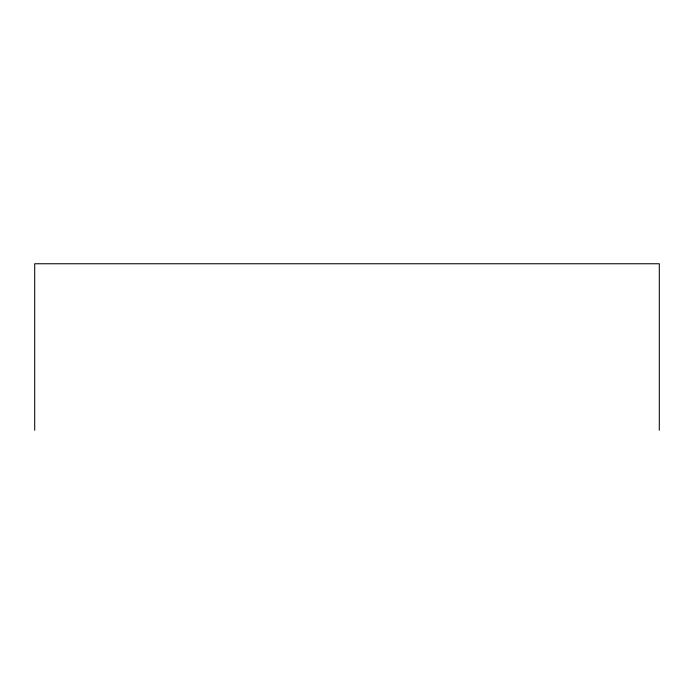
<?xml version="1.0" encoding="UTF-8"?>
<svg xmlns="http://www.w3.org/2000/svg" width="694" height="694" viewBox="0 0 694 694"><rect width="100%" height="100%" fill="white"/><g stroke="black" fill="none" stroke-linecap="round" stroke-linejoin="round"><path stroke-width="1.04" d="M659.3 430.245L659.3 263.755L34.7 263.755L34.7 430.245"/></g></svg>
